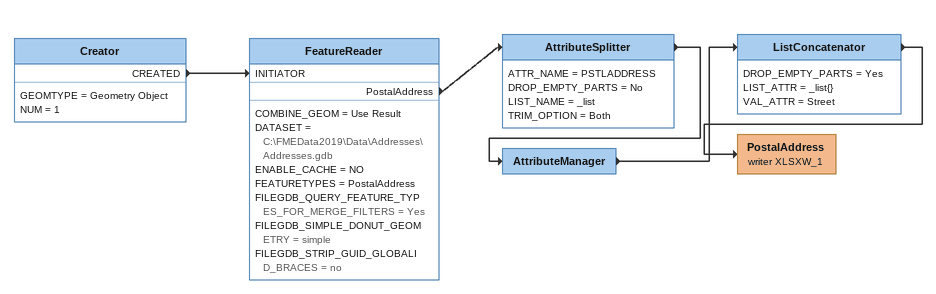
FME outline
Creator
    GEOMTYPE = Geometry Object
    NUM = 1
    CREATED -> FeatureReader [INITIATOR]
FeatureReader
    COMBINE_GEOM = Use Result
    DATASET = C:\FMEData2019\Data\Addresses\Addresses.gdb
    ENABLE_CACHE = NO
    FEATURETYPES = PostalAddress
    FILEGDB_QUERY_FEATURE_TYPES_FOR_MERGE_FILTERS = Yes
    FILEGDB_SIMPLE_DONUT_GEOMETRY = simple
    FILEGDB_STRIP_GUID_GLOBALID_BRACES = no
    PostalAddress -> AttributeSplitter
AttributeSplitter
    ATTR_NAME = PSTLADDRESS
    DROP_EMPTY_PARTS = No
    LIST_NAME = _list
    TRIM_OPTION = Both
    -> AttributeManager
AttributeManager
    -> ListConcatenator
ListConcatenator
    DROP_EMPTY_PARTS = Yes
    LIST_ATTR = _list{}
    VAL_ATTR = Street
    -> PostalAddress (writer XLSXW_1)
PostalAddress (writer XLSXW_1)
